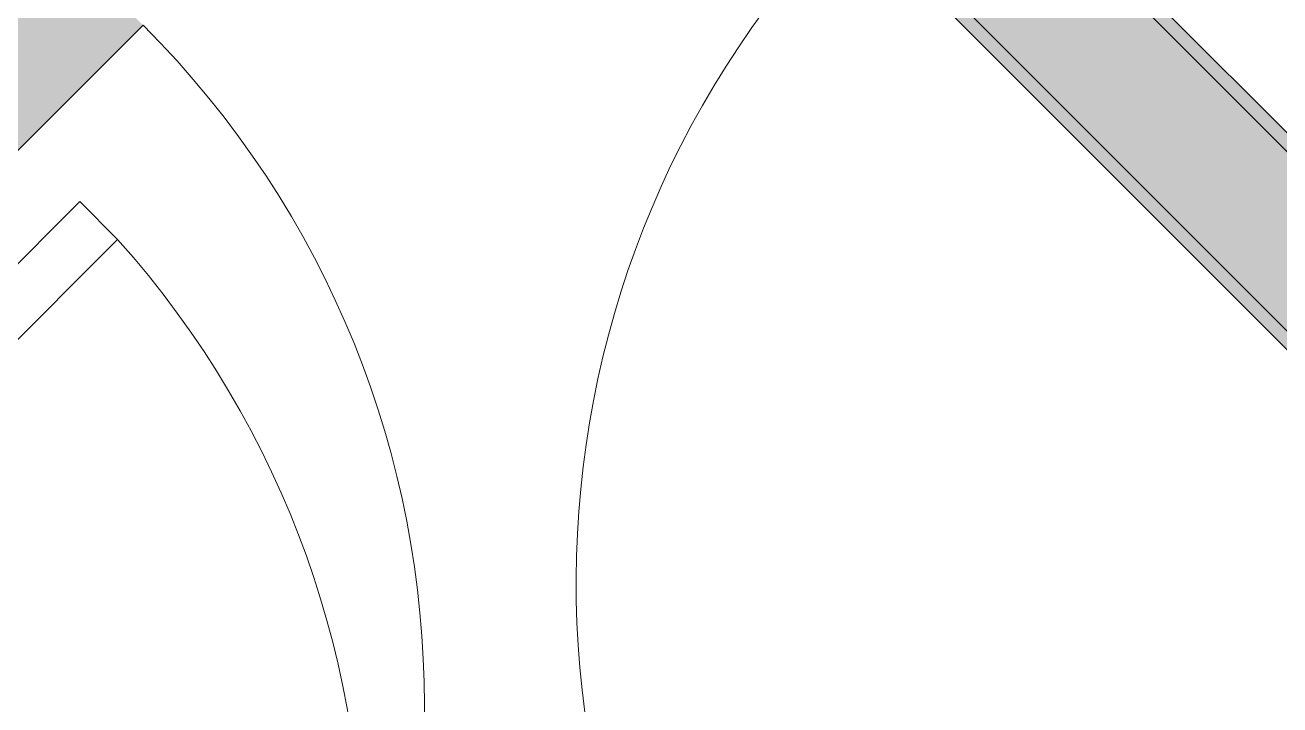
# Model space of a CAD drawing. Header units: inches. Extents: x -4110 to -1807, y 9775 to 11251.
# Drawn here: x -2461.29 to -2414.26, y 10367.64 to 10393.1 of the extents above; entities that cross this region are included whole.
import ezdxf

# ---------------------------------------------------------------- set-up
doc = ezdxf.new("R2010")
doc.units = ezdxf.units.IN
doc.header["$MEASUREMENT"] = 0
for name, color, linetype, lineweight in [('0-1', 7, 'Continuous', 5), ('0-2', 10, 'Continuous', 18), ('A-DOOR', 31, 'Continuous', 18), ('A-DOOR-3', 7, 'Continuous', 9), ('A-DOOR-4', 50, 'Continuous', 30), ('A-DOOR-7', 31, 'Continuous', 9), ('A-DOOR-FRAM-1', 31, 'Continuous', 18), ('A-DOOR-FRAM-2', 7, 'Continuous', 9), ('A-WALL-1', 8, 'Continuous', 5), ('A-WALL-4', 10, 'Continuous', 18), ('I-WALL', 2, 'Continuous', 18), ('I-WALL-4', 2, 'Continuous', 5)]:
    doc.layers.add(name, color=color, linetype=linetype, lineweight=lineweight)

# ---------------------------------------------------------------- blocks, each defined once
blk = doc.blocks.new('SWING - SINGLE - FLUSH - SWING - FLUSH - 3-0 x 6-8 - PASSAGE-3983852-ENLARGED RCP - 2ND FLOOR PLAN - WEST')
at = {"layer": 'A-DOOR-3'}
blk.add_arc((18, -2.375), 36.067, 180, 266.8211, dxfattribs=at)
at = {"layer": 'A-DOOR-4'}
for p, q in [((16, -2.375), (16, -38.386)), ((18, -2.375), (18, -38.386)), ((18, -38.386), (16, -38.386))]:
    blk.add_line(p, q, dxfattribs=at)
blk = doc.blocks.new('SWING - SINGLE - FLUSH - SWING - FLUSH - 3-0 x 6-8 - PASSAGE-3983850-ENLARGED RCP - 2ND FLOOR PLAN - WEST')
at = {"layer": 'A-DOOR-FRAM-1'}
for points in [[(18, 2.375), (18, 2.875), (-18, 2.875), (-18, 2.375), (17.5, 2.375)], [(18, -2.875), (18, -2.375), (-18, -2.375), (-18, -2.875), (17.5, -2.875)]]:
    blk.add_hatch(color=256, dxfattribs=at).paths.add_polyline_path(points, flags=0)
at = {"layer": 'A-DOOR-3'}
blk.add_arc((18, -2.375), 36.067, 180, 266.8211, dxfattribs=at)
at = {"layer": 'A-DOOR-FRAM-2'}
for p, q in [((18, 2.875), (-18, 2.875)), ((-18, 2.375), (18, 2.375)), ((18, -2.375), (-18, -2.375)), ((-18, -2.875), (18, -2.875))]:
    blk.add_line(p, q, dxfattribs=at)
blk = doc.blocks.new('CTR - 1st Phase - Unit Layouts_rvt-1-ENLARGED RCP - 2ND FLOOR PLAN - WEST')
at = {"layer": 'A-WALL-1'}
blk.add_hatch(color=256, dxfattribs=at).paths.add_polyline_path([(-2404.57, 10372.216), (-2401.212, 10375.575), (-2426.667, 10401.031), (-2430.026, 10397.672), (-2404.924, 10372.569)], flags=0)
at = {"layer": 'A-WALL-4'}
for p, q in [((-2401.212, 10375.575), (-2426.667, 10401.031)), ((-2430.026, 10397.672), (-2404.57, 10372.216))]:
    blk.add_line(p, q, dxfattribs=at)
at = {"layer": '0-2'}
for name, p, rotation in [('SWING - SINGLE - FLUSH - SWING - FLUSH - 3-0 x 6-8 - PASSAGE-3983850-ENLARGED RCP - 2ND FLOOR PLAN - WEST', (-2415.619, 10386.623), 314.9999999999333), ('SWING - SINGLE - FLUSH - SWING - FLUSH - 3-0 x 6-8 - PASSAGE-3983852-ENLARGED RCP - 2ND FLOOR PLAN - WEST', (-2473.652, 10346.617), 134.9999999999737)]:
    blk.add_blockref(name, p, dxfattribs=dict(at, rotation=rotation))
blk = doc.blocks.new('HOLLOW METAL - UNIT DOOR-2191978-ENLARGED RCP - 2ND FLOOR PLAN - WEST')
at = {"layer": 'A-DOOR-7'}
blk.add_arc((18, 3.875), 36, 90, 180, dxfattribs=at)

msp = doc.modelspace()

# ---------------------------------------------------------------- hatches: boundary and pattern name
at = {"layer": 'I-WALL-4'}
msp.add_hatch(color=256, dxfattribs=at).paths.add_polyline_path([(-2482.327, 10367.641), (-2456.871, 10393.097), (-2458.241, 10394.467), (-2458.683, 10394.025), (-2461.6, 10396.942), (-2461.172, 10397.397), (-2461.998, 10398.223), (-2487.454, 10372.767), (-2486.614, 10371.928), (-2486.172, 10372.37), (-2483.255, 10369.453), (-2483.697, 10369.011), (-2483.255, 10368.569)], flags=0)

# ---------------------------------------------------------------- linework, layer by layer
at = {"layer": 'I-WALL'}
msp.add_line((-2481.09, 10368.878), (-2456.871, 10393.097), dxfattribs=at)

# ---------------------------------------------------------------- block references
at = {"layer": '0-1'}
msp.add_blockref('CTR - 1st Phase - Unit Layouts_rvt-1-ENLARGED RCP - 2ND FLOOR PLAN - WEST', (0, 0), dxfattribs=at)
at = {"layer": 'A-DOOR', "rotation": 224.9999999999973}
msp.add_blockref('HOLLOW METAL - UNIT DOOR-2191978-ENLARGED RCP - 2ND FLOOR PLAN - WEST', (-2472.339, 10383.109), dxfattribs=at)

doc.saveas('drawing.dxf')
